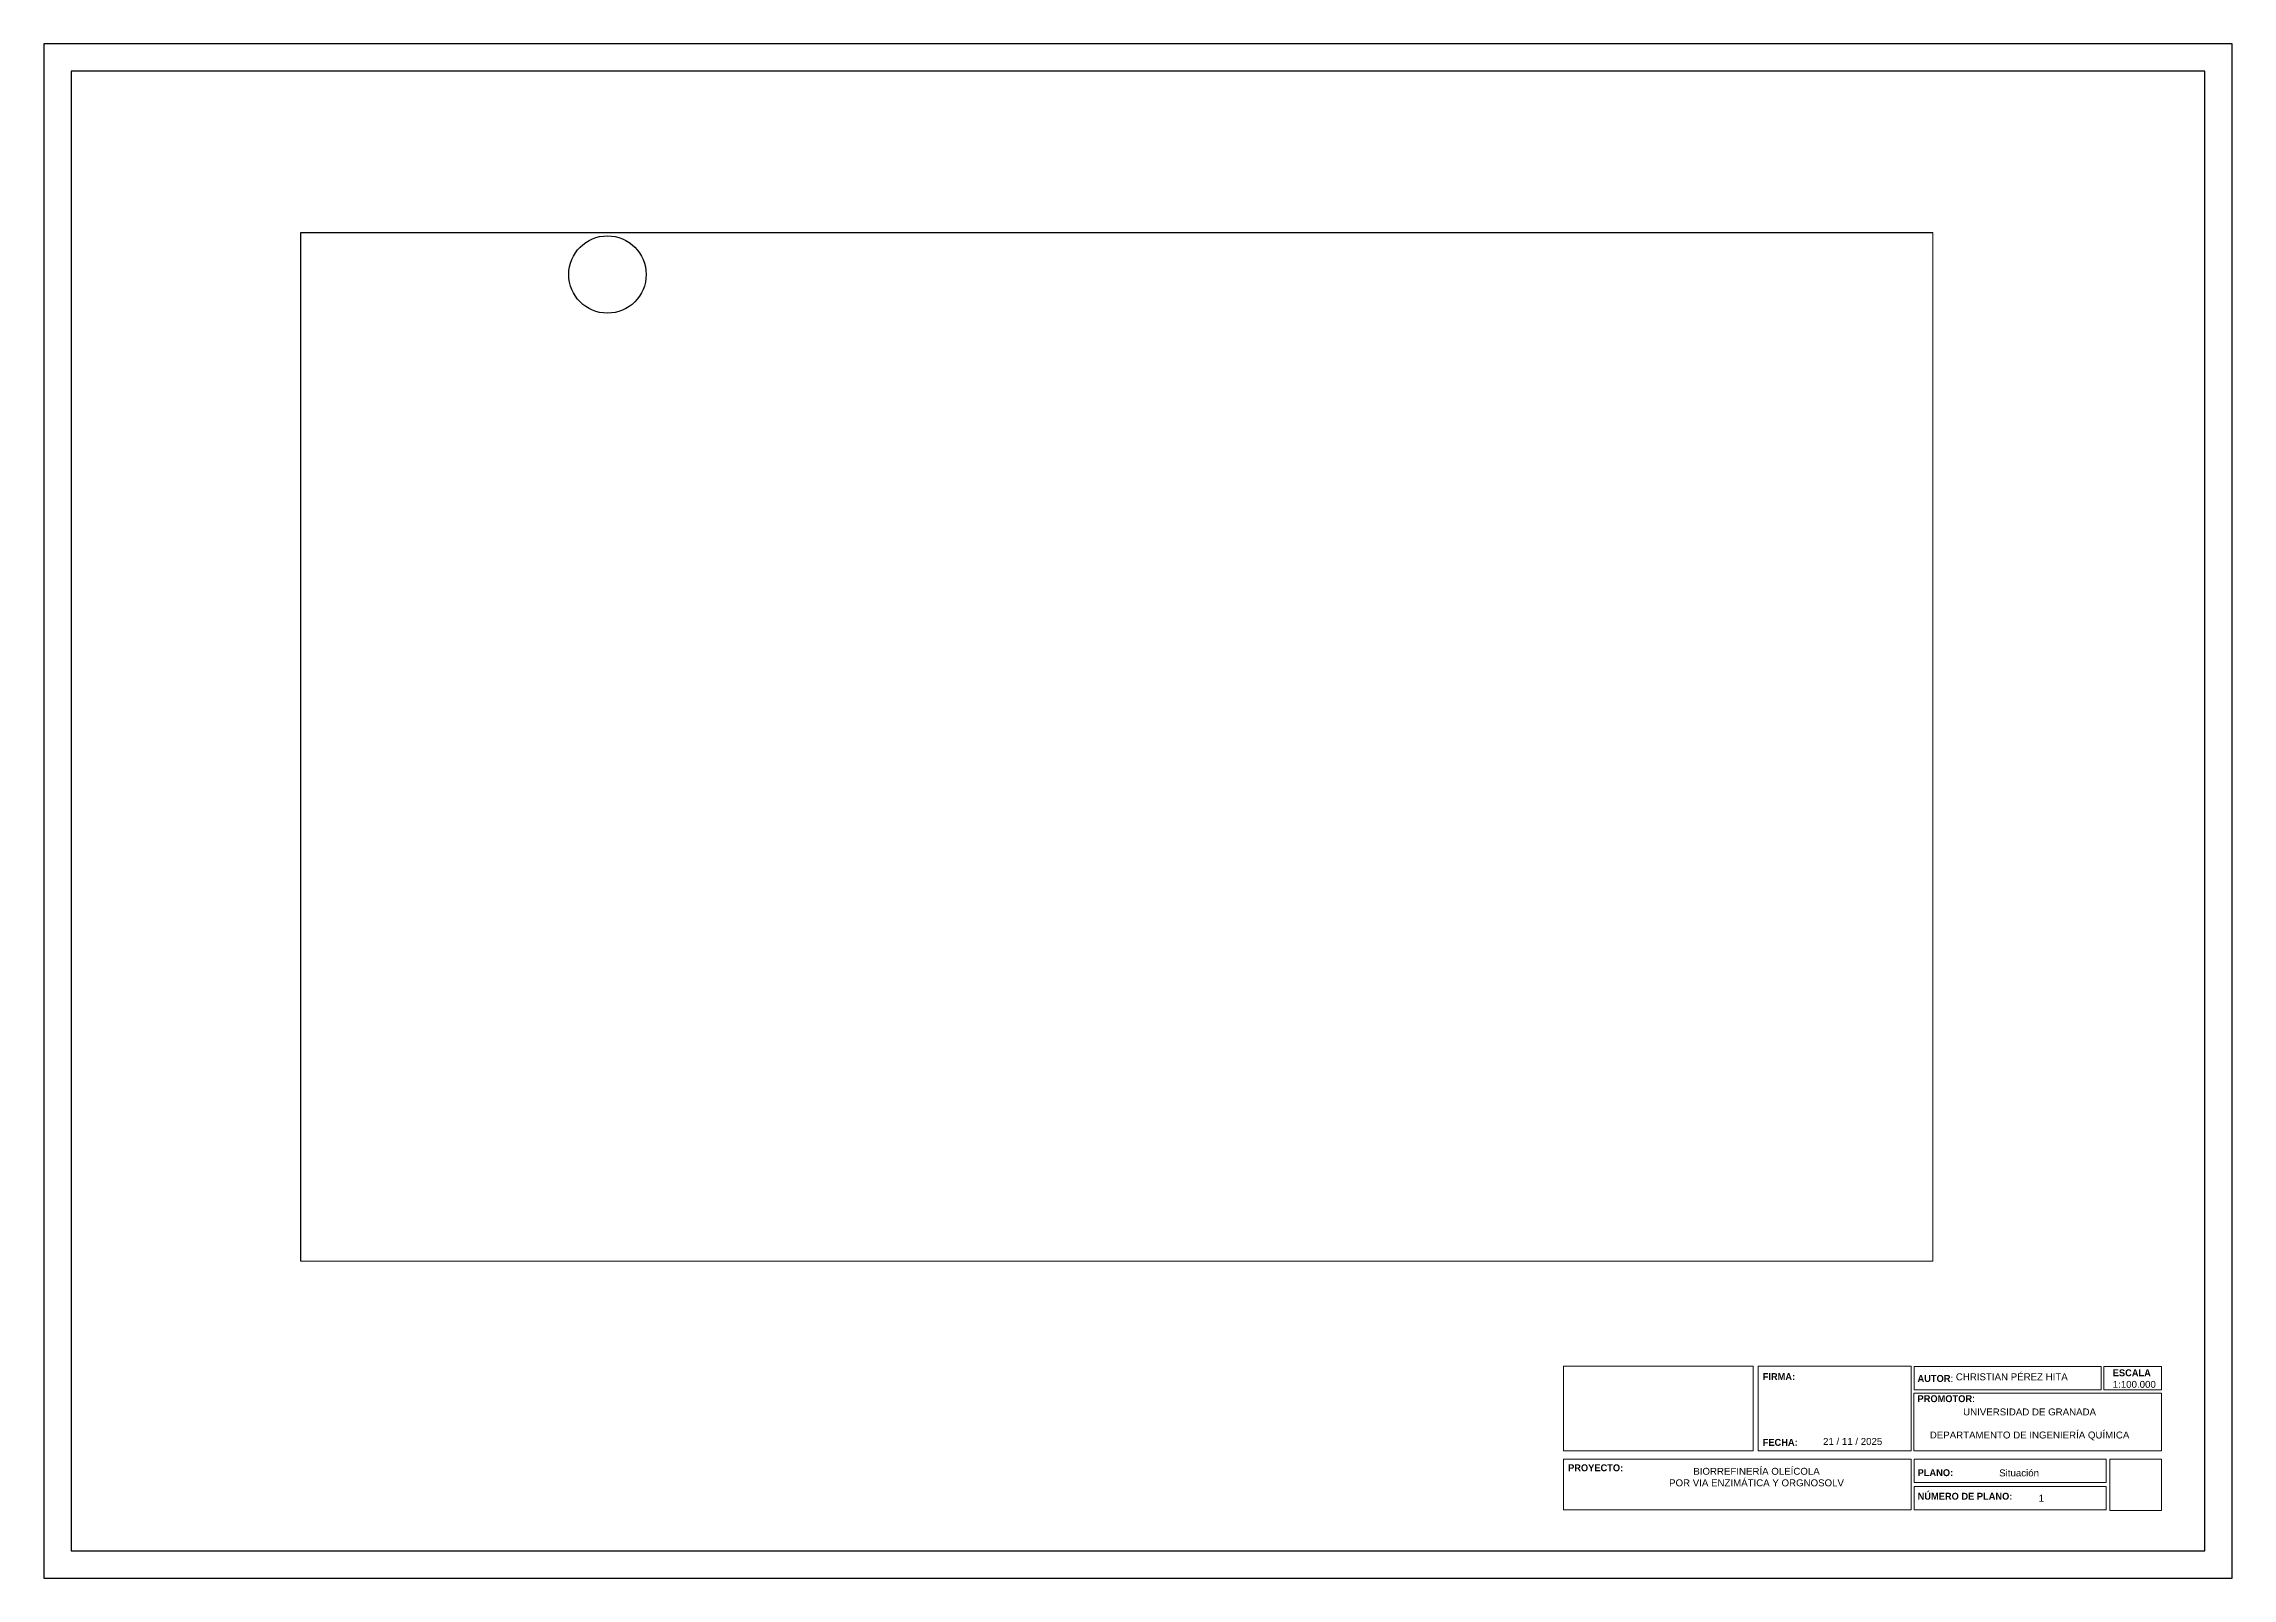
# Paper-space layout 'Situación' of a CAD drawing. Header units: metres, sheet in millimetres. Extents: x 10 to 410, y 10 to 291.
# The model-space entities are those that its viewports show. They can reach past a viewport. Long polylines and large blocks are cut down to what shows.
import ezdxf

# ---------------------------------------------------------------- set-up
doc = ezdxf.new("R2010")
doc.units = ezdxf.units.M
doc.header["$LTSCALE"] = 5
doc.header["$MEASUREMENT"] = 0
doc.layers.add('11. LEYENDA', color=7, linetype='Continuous', lineweight=9)
doc.styles.get("Standard").update_dxf_attribs({"font": 'arial.ttf'})
picture_1 = doc.add_image_def('image1.tif', size_in_pixel=(13528, 8531))

msp = doc.modelspace()

# ---------------------------------------------------------------- pictures from other files: only their frames are drawn
image = msp.add_image(picture_1, insert=(394339, 4095210), size_in_units=(29827, 18809))
image.dxf.flags = 7

psp = doc.layouts.new('Situación')

# ---------------------------------------------------------------- linework, layer by layer
for points in [[(10, 10), (410, 10), (410, 290.6), (10, 290.6)], [(15, 15), (405, 15), (405, 285.6), (15, 285.6)]]:
    psp.add_lwpolyline(points, close=True)
at = {"color": 1}
psp.add_circle((113.03, 248.4), 7.07, dxfattribs=at)
at = {"layer": '11. LEYENDA', "ltscale": 0.05}
for points in [[(322.44, 33.29), (287.79, 33.29), (287.79, 48.8), (322.44, 48.8)], [(323.34, 48.76), (351.34, 48.76), (351.34, 33.27), (323.34, 33.27)], [(351.87, 48.74), (386.04, 48.74), (386.04, 44.45), (351.87, 44.45)], [(386.56, 48.74), (397.08, 48.74), (397.08, 44.45), (386.56, 44.45)], [(351.82, 43.87), (397.08, 43.87), (397.08, 33.27), (351.82, 33.27)], [(287.76, 31.77), (351.33, 31.77), (351.33, 22.5), (287.76, 22.5)], [(351.87, 31.77), (386.94, 31.77), (386.94, 27.49), (351.87, 27.49)], [(387.64, 31.77), (397.08, 31.77), (397.08, 22.38), (387.64, 22.38)], [(351.87, 26.79), (386.94, 26.79), (386.94, 22.5), (351.87, 22.5)]]:
    psp.add_lwpolyline(points, close=True, dxfattribs=at)

# ---------------------------------------------------------------- texts
at = {"layer": '11. LEYENDA', "ltscale": 0.05, "attachment_point": 1}
for s, width, insert, char_height in [('{\\fCascadia Code ExtraLight|b1|i0|c0|p49;ESCALA }\\P1:100.000', 10.0528, (388.16, 48.2), 1.2668), ('{\\fCascadia Code ExtraLight|b1|i0|c0|p49;FIRMA:}', 6.4045, (324.18, 47.51), 1.2668), ('{\\fCascadia Code ExtraLight|b1|i0|c0|p49;AUTOR}:', 6.4045, (352.48, 47.16), 1.2668), ('\\pxqc;CHRISTIAN PÉREZ HITA', 45.382, (347.02, 47.47), 1.2668), ('{\\fCascadia Code ExtraLight|b1|i0|c0|p49;PROMOTOR}:', 6.4045, (352.48, 43.47), 1.2668), ('\\pxqc;UNIVERSIDAD DE GRANADA\\P\\PDEPARTAMENTO DE INGENIERÍA QUÍMICA', 45.382, (350.27, 41.05), 1.2668), ('{\\fCascadia Code ExtraLight|b1|i0|c0|p49;FECHA:}', 6.4045, (324.18, 35.48), 1.2668), ('\\pxqc;21 / 11 / 2025', 39.167, (321.04, 35.65), 1.2668), ('{\\fCascadia Code ExtraLight|b1|i0|c0|p49;PROYECTO:}', 7.0624, (288.61, 30.83), 1.2668), ('\\pxqc;BIORREFINERÍA OLEÍCOLA \\PPOR VIA ENZIMÁTICA Y ORGNOSOLV', 51.3381, (297.38, 30.19), 1.2668), ('{\\fCascadia Code ExtraLight|b1|i0|c0|p49;PLANO:}', 7.0624, (352.5, 29.94), 1.2668), ('\\pxqc;Situación', 28.5094, (356.79, 29.89), 1.2668), ('{\\fCascadia Code ExtraLight|b1|i0|c0|p49;NÚMERO DE PLANO:}', 20.1402, (352.5, 25.63), 1.2668), ('\\pxqc;   1', 39.167, (354.79, 25.26), 1.267)]:
    psp.add_mtext_dynamic_manual_height_columns(s, width=width, gutter_width=6.33, heights=[0], dxfattribs=dict(at, insert=insert, char_height=char_height))

# ---------------------------------------------------------------- viewports
at = {"layer": '0', "view_target_point": (409251.93, 4104674.47)}
psp.add_viewport(center=(206.14, 162.02), size=(298.27, 188.0916), view_center_point=(0, -59.83), view_height=18809.1622, dxfattribs=at)

doc.saveas('drawing.dxf')
